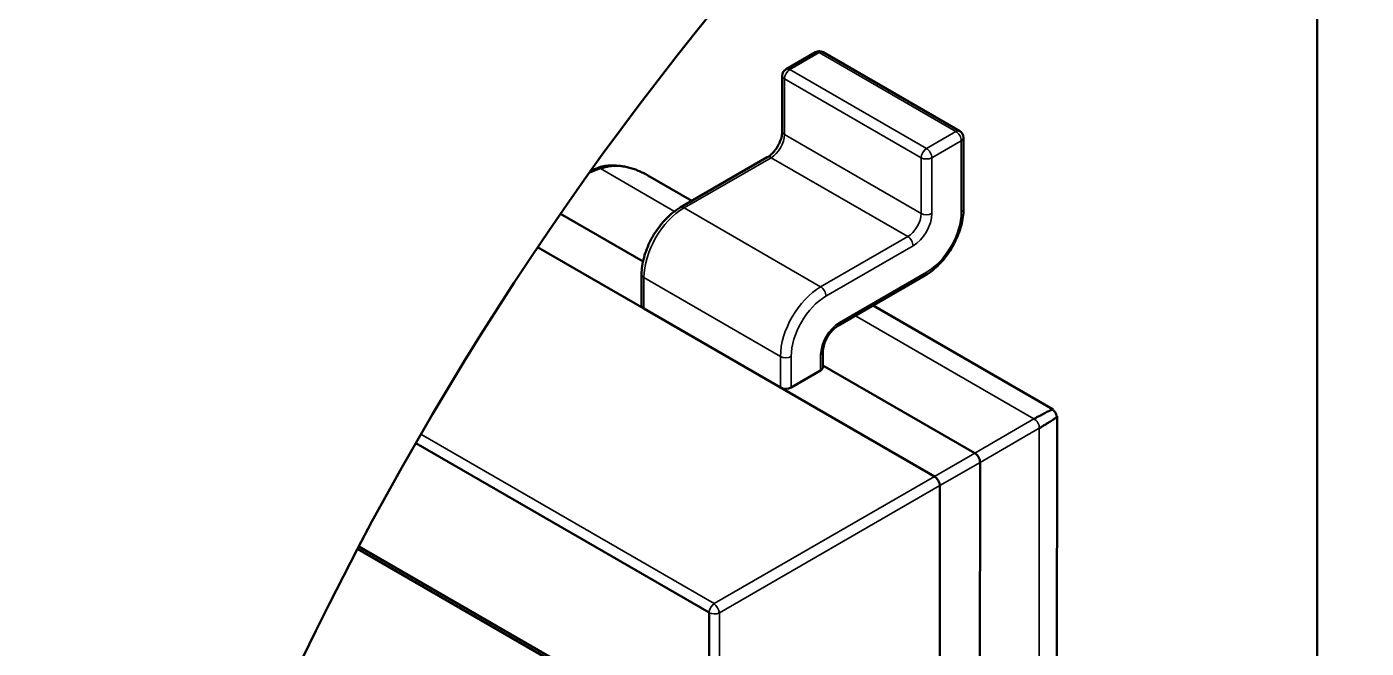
# Model space of a CAD drawing. Header units: millimetres. Extents: x 3100 to 5091, y 868 to 1900.
# Drawn here: x 4134.224 to 4137.76, y 1668.929 to 1670.57 of the extents above; entities that cross this region are included whole.
import ezdxf

# ---------------------------------------------------------------- set-up
doc = ezdxf.new("R2010")
doc.units = ezdxf.units.MM
doc.header["$LTSCALE"] = 1.8
doc.layers.add('외형선(ISO)', color=7, linetype='Continuous', lineweight=50)
doc.layers.add('좁은 외형선(ISO)', color=7, linetype='Continuous', lineweight=35)

msp = doc.modelspace()

# ---------------------------------------------------------------- linework, layer by layer
at = {"layer": '외형선(ISO)'}
for p, q in [((4137.6301, 1650.0757), (4137.6301, 1672.0478)), ((4136.3062, 1670.5027), (4136.2284, 1670.4578)), ((4136.6868, 1670.2944), (4136.3262, 1670.5027)), ((4136.2184, 1670.4405), (4136.2184, 1670.2935)), ((4136.6968, 1670.0893), (4136.6968, 1670.2771)), ((4136.1789, 1670.2251), (4135.9491, 1670.0924)), ((4135.7303, 1670.1968), (4135.713, 1670.1901)), ((4135.8634, 1670.1773), (4135.9797, 1670.1101)), ((4135.8508, 1669.9498), (4135.6327, 1670.0758)), ((4135.853, 1669.8261), (4135.5727, 1669.9879)), ((4135.8471, 1669.9159), (4135.8471, 1669.8343)), ((4136.365, 1669.7801), (4136.5949, 1669.9128)), ((4136.4581, 1669.8338), (4136.9335, 1669.5592)), ((4135.853, 1669.8261), (4136.2136, 1669.6178)), ((4136.3255, 1669.7117), (4136.3255, 1669.6709)), ((4136.2419, 1669.6178), (4136.3197, 1669.6627)), ((4136.7263, 1669.4442), (4136.3255, 1669.6757)), ((4136.6202, 1669.383), (4136.2136, 1669.6178)), ((4136.9436, 1669.5417), (4136.9433, 1667.3673)), ((4136.0254, 1669.0233), (4135.2508, 1669.4707)), ((4136.7263, 1669.4442), (4136.7263, 1669.4442)), ((4136.74, 1667.1256), (4136.7404, 1669.4197)), ((4136.7404, 1669.4197), (4136.7404, 1669.4198)), ((4136.6202, 1669.3829), (4136.6202, 1669.383)), ((4136.634, 1667.0643), (4136.6343, 1669.3585)), ((4136.6343, 1669.3585), (4136.6343, 1669.3585)), ((4135.1006, 1669.1981), (4136.0254, 1668.664)), ((4135.0973, 1669.1919), (4136.0254, 1668.6559)), ((4136.0254, 1668.6559), (4136.0254, 1669.0233))]:
    msp.add_line(p, q, dxfattribs=at)
for centre, start, end in [((4136.3162, 1670.4854), 59.9906, 120), ((4136.2384, 1670.4405), 120, 179.9906), ((4136.6768, 1670.2771), 359.9906, 59.9906)]:
    msp.add_arc(centre, 0.02, start, end, dxfattribs=at)
for centre, major_axis, ratio, start_param, end_param in [((4137.7597, 1668.0429), (2.5, 4.3301), 0.57735, 5.497787, 8.63938), ((4135.8671, 1669.8343), (-0.02, 0), 0.57746, 0, 0.785493), ((4136.3055, 1669.6709), (0.02, 0), 0.57746, 5.497882, 6.283185), ((4136.2277, 1669.626), (-0.02, 0), 0.57746, 0.785493, 2.356289), ((4136.7257, 1669.4275), (0.01, -0.0173), 0.626638, 0.787657, 2.353539), ((4136.6208, 1669.367), (0.01, -0.0173), 0.525861, 0.787677, 2.353552)]:
    msp.add_ellipse(centre, major_axis=major_axis, ratio=ratio, start_param=start_param, end_param=end_param, dxfattribs=at)
for points, knots in [([(4136.1789, 1670.2251), (4136.182, 1670.2269), (4136.1853, 1670.2293), (4136.1918, 1670.2351), (4136.1951, 1670.2386), (4136.2013, 1670.2463), (4136.2043, 1670.2508), (4136.2096, 1670.2601), (4136.212, 1670.2652), (4136.2156, 1670.275), (4136.2169, 1670.2799), (4136.2181, 1670.2876), (4136.2184, 1670.2907), (4136.2184, 1670.2935)], [0, 0, 0, 0, 0.001510453, 0.001510453, 0.003013376, 0.003013376, 0.004603009, 0.004603009, 0.00623754, 0.00623754, 0.007868803, 0.007868803, 0.009050935, 0.009050935, 0.009050935, 0.009050935]), ([(4135.7303, 1670.1968), (4135.741, 1670.201), (4135.7526, 1670.2032), (4135.7754, 1670.2042), (4135.7867, 1670.2033), (4135.7979, 1670.2012)], [0, 0, 0, 0, 0.003926271, 0.003926271, 0.007626008, 0.007626008, 0.007626008, 0.007626008]), ([(4135.8634, 1670.1773), (4135.8617, 1670.1783), (4135.8599, 1670.1793), (4135.8582, 1670.1802), (4135.8537, 1670.1826), (4135.8492, 1670.1849), (4135.8448, 1670.1869), (4135.8403, 1670.189), (4135.8359, 1670.1908), (4135.8315, 1670.1925), (4135.8271, 1670.1941), (4135.8227, 1670.1956), (4135.8184, 1670.1968), (4135.8141, 1670.198), (4135.8098, 1670.1991), (4135.8056, 1670.1999), (4135.8014, 1670.2008), (4135.7972, 1670.2014), (4135.7931, 1670.2019), (4135.7891, 1670.2023), (4135.7851, 1670.2026), (4135.7811, 1670.2026), (4135.7772, 1670.2027), (4135.7734, 1670.2026), (4135.7697, 1670.2023), (4135.766, 1670.202), (4135.7623, 1670.2015), (4135.7588, 1670.2009), (4135.7552, 1670.2002), (4135.7518, 1670.1994), (4135.7485, 1670.1985), (4135.7452, 1670.1975), (4135.7419, 1670.1964), (4135.7388, 1670.1952)], [2.3537343, 2.3537343, 2.3537343, 2.3537343, 2.3799944, 2.3799944, 2.3799944, 2.4474276, 2.4474276, 2.4474276, 2.5148608, 2.5148608, 2.5148608, 2.582294, 2.582294, 2.582294, 2.6497271, 2.6497271, 2.6497271, 2.7171603, 2.7171603, 2.7171603, 2.7845935, 2.7845935, 2.7845935, 2.8520267, 2.8520267, 2.8520267, 2.9194598, 2.9194598, 2.9194598, 2.986893, 2.986893, 2.986893, 3.0543262, 3.0543262, 3.0543262, 3.0543262]), ([(4135.8471, 1669.9159), (4135.8471, 1669.9302), (4135.8493, 1669.9456), (4135.8575, 1669.9758), (4135.8634, 1669.9911), (4135.8781, 1670.0197), (4135.8869, 1670.0335), (4135.9064, 1670.058), (4135.9172, 1670.0691), (4135.9352, 1670.0836), (4135.9421, 1670.0884), (4135.9491, 1670.0924)], [0, 0, 0, 0, 0.00501756, 0.00501756, 0.0098973, 0.0098973, 0.01468923, 0.01468923, 0.01945889, 0.01945889, 0.02229104, 0.02229104, 0.02229104, 0.02229104]), ([(4136.6968, 1670.0893), (4136.6968, 1670.075), (4136.6946, 1670.0596), (4136.6865, 1670.0294), (4136.6805, 1670.0141), (4136.6659, 1669.9855), (4136.657, 1669.9717), (4136.6376, 1669.9472), (4136.6267, 1669.9361), (4136.6088, 1669.9216), (4136.6018, 1669.9168), (4136.5949, 1669.9128)], [0, 0, 0, 0, 0.00501756, 0.00501756, 0.0098973, 0.0098973, 0.01468923, 0.01468923, 0.01945889, 0.01945889, 0.02229104, 0.02229104, 0.02229104, 0.02229104]), ([(4136.365, 1669.7801), (4136.362, 1669.7783), (4136.3586, 1669.7759), (4136.3521, 1669.7701), (4136.3489, 1669.7667), (4136.3426, 1669.7589), (4136.3396, 1669.7544), (4136.3343, 1669.7451), (4136.332, 1669.74), (4136.3284, 1669.7302), (4136.3271, 1669.7253), (4136.3258, 1669.7176), (4136.3255, 1669.7145), (4136.3255, 1669.7117)], [0, 0, 0, 0, 0.001510453, 0.001510453, 0.003013376, 0.003013376, 0.004603009, 0.004603009, 0.00623754, 0.00623754, 0.007868803, 0.007868803, 0.009050935, 0.009050935, 0.009050935, 0.009050935]), ([(4136.8827, 1669.5345), (4136.8854, 1669.536), (4136.888, 1669.5375), (4136.8905, 1669.5389), (4136.8931, 1669.5403), (4136.8955, 1669.5416), (4136.8979, 1669.543), (4136.9003, 1669.5443), (4136.9026, 1669.5455), (4136.9048, 1669.5467), (4136.907, 1669.5479), (4136.9091, 1669.549), (4136.9111, 1669.55), (4136.9131, 1669.551), (4136.915, 1669.552), (4136.9168, 1669.5529), (4136.9185, 1669.5538), (4136.9202, 1669.5546), (4136.9217, 1669.5553), (4136.9232, 1669.556), (4136.9246, 1669.5566), (4136.9258, 1669.5572), (4136.9271, 1669.5577), (4136.9282, 1669.5581), (4136.9292, 1669.5585), (4136.9301, 1669.5588), (4136.9309, 1669.5591), (4136.9316, 1669.5592), (4136.9323, 1669.5594), (4136.9328, 1669.5594), (4136.9331, 1669.5593), (4136.9333, 1669.5593), (4136.9335, 1669.5593), (4136.9336, 1669.5592)], [3.2288591, 3.2288591, 3.2288591, 3.2288591, 3.2962923, 3.2962923, 3.2962923, 3.3637255, 3.3637255, 3.3637255, 3.4311586, 3.4311586, 3.4311586, 3.4985918, 3.4985918, 3.4985918, 3.566025, 3.566025, 3.566025, 3.6334582, 3.6334582, 3.6334582, 3.7008913, 3.7008913, 3.7008913, 3.7683245, 3.7683245, 3.7683245, 3.8357577, 3.8357577, 3.8357577, 3.9031909, 3.9031909, 3.9031909, 3.9380442, 3.9380442, 3.9380442, 3.9380442]), ([(4136.9331, 1669.5586), (4136.9351, 1669.5569), (4136.937, 1669.5548), (4136.9401, 1669.5501), (4136.9414, 1669.5474), (4136.9425, 1669.5436), (4136.9427, 1669.5426), (4136.9429, 1669.5417)], [0, 0, 0, 0, 0.000808075, 0.000808075, 0.001695555, 0.001695555, 0.001991993, 0.001991993, 0.001991993, 0.001991993]), ([(4136.9436, 1669.5418), (4136.9436, 1669.5417), (4136.9436, 1669.5415), (4136.9435, 1669.5414), (4136.9434, 1669.541), (4136.9431, 1669.5406), (4136.9427, 1669.5401), (4136.9422, 1669.5396), (4136.9416, 1669.539), (4136.9408, 1669.5383), (4136.94, 1669.5377), (4136.9391, 1669.5369), (4136.938, 1669.5361), (4136.9369, 1669.5353), (4136.9357, 1669.5344), (4136.9343, 1669.5335), (4136.9329, 1669.5325), (4136.9314, 1669.5315), (4136.9298, 1669.5304), (4136.9281, 1669.5293), (4136.9263, 1669.5281), (4136.9244, 1669.5269), (4136.9225, 1669.5257), (4136.9205, 1669.5244), (4136.9184, 1669.5231), (4136.9163, 1669.5218), (4136.914, 1669.5204), (4136.9117, 1669.519), (4136.9094, 1669.5176), (4136.907, 1669.5161), (4136.9045, 1669.5147), (4136.902, 1669.5132), (4136.8995, 1669.5116), (4136.8968, 1669.5101)], [2.3452559, 2.3452559, 2.3452559, 2.3452559, 2.3799944, 2.3799944, 2.3799944, 2.4474276, 2.4474276, 2.4474276, 2.5148608, 2.5148608, 2.5148608, 2.582294, 2.582294, 2.582294, 2.6497271, 2.6497271, 2.6497271, 2.7171603, 2.7171603, 2.7171603, 2.7845935, 2.7845935, 2.7845935, 2.8520267, 2.8520267, 2.8520267, 2.9194598, 2.9194598, 2.9194598, 2.986893, 2.986893, 2.986893, 3.0543262, 3.0543262, 3.0543262, 3.0543262])]:
    msp.add_open_spline(points, degree=3, knots=knots, dxfattribs=at)
at = {"layer": '좁은 외형선(ISO)'}
for p, q in [((4136.3162, 1670.5017), (4136.2384, 1670.4568)), ((4136.6768, 1670.2934), (4136.3162, 1670.5017)), ((4136.2384, 1670.4568), (4136.599, 1670.2485)), ((4136.5849, 1670.224), (4136.2243, 1670.4323)), ((4136.2243, 1670.4323), (4136.2243, 1670.2853)), ((4136.599, 1670.2485), (4136.6768, 1670.2934)), ((4136.2243, 1670.2853), (4136.5849, 1670.0771)), ((4136.691, 1670.2689), (4136.6132, 1670.224)), ((4136.6909, 1670.0811), (4136.691, 1670.2689)), ((4136.1889, 1670.2241), (4135.9591, 1670.0914)), ((4136.5495, 1670.0158), (4136.1889, 1670.2241)), ((4136.5849, 1670.0771), (4136.5849, 1670.224)), ((4136.6132, 1670.224), (4136.6132, 1670.0771)), ((4135.7388, 1670.1952), (4135.7081, 1670.1831)), ((4135.934, 1670.0825), (4135.7388, 1670.1952)), ((4135.9591, 1670.0914), (4136.3197, 1669.8831)), ((4136.3197, 1669.8831), (4136.5495, 1670.0158)), ((4136.5637, 1669.9913), (4136.3338, 1669.8587)), ((4136.2136, 1669.6994), (4135.853, 1669.9077)), ((4135.853, 1669.9077), (4135.853, 1669.8261)), ((4136.3692, 1669.7893), (4136.599, 1669.9219)), ((4136.8827, 1669.5345), (4136.4113, 1669.8068)), ((4136.2136, 1669.6178), (4136.2136, 1669.6994)), ((4136.2419, 1669.6994), (4136.2419, 1669.6178)), ((4136.3197, 1669.6627), (4136.3197, 1669.7035)), ((4136.7263, 1669.4442), (4136.8827, 1669.5345)), ((4135.2643, 1669.4941), (4136.0383, 1669.047)), ((4136.8968, 1669.5101), (4136.7404, 1669.4198)), ((4136.8965, 1667.2505), (4136.8968, 1669.5101)), ((4136.6202, 1669.383), (4136.7263, 1669.4442)), ((4136.7404, 1669.4197), (4136.6343, 1669.3585)), ((4136.0383, 1669.047), (4136.6202, 1669.3829)), ((4136.6343, 1669.3585), (4136.0524, 1669.0226)), ((4136.0524, 1669.0226), (4136.0521, 1666.8364))]:
    msp.add_line(p, q, dxfattribs=at)
for centre, major_axis, ratio, start_param, end_param in [((4136.3162, 1670.4854), (-0.01, 0.0173), 0.57735, 5.497598, 6.283185), ((4136.3162, 1670.4854), (0.01, 0.0173), 0.577241, 0, 0.785493), ((4136.2384, 1670.4405), (-0.02, 0), 0.57746, 0, 0.785493), ((4136.2384, 1670.4405), (-0.01, -0.0173), 0.577241, 3.927086, 5.497882), ((4136.2384, 1670.4405), (-0.01, 0.0173), 0.57735, 5.497598, 6.283185), ((4136.2384, 1670.2935), (-0.02, 0), 0.57746, 0, 0.785493), ((4136.6768, 1670.2771), (0.01, 0.0173), 0.577241, 0, 0.785493), ((4136.6768, 1670.2771), (-0.01, 0.0173), 0.57735, 3.926801, 5.497598), ((4136.1889, 1670.2649), (-0.025, -0.0433), 0.577241, 0.785493, 2.356289), ((4136.6768, 1670.2771), (0.02, 0), 0.57746, 5.497882, 6.283185), ((4136.1889, 1670.2078), (-0.01, 0.0173), 0.57735, 5.497598, 6.283185), ((4136.599, 1670.2322), (-0.01, -0.0173), 0.577241, 3.927086, 5.497882), ((4136.599, 1670.2322), (-0.02, 0), 0.57746, 0.785493, 2.356289), ((4136.599, 1670.2322), (-0.01, 0.0173), 0.57735, 3.926801, 5.497598), ((4135.7376, 1670.1782), (-0.0073, 0.0186), 0.573, 5.588008, 6.283185), ((4135.9591, 1669.969), (-0.075, -0.1299), 0.577241, 3.927086, 5.497882), ((4135.9591, 1670.0751), (-0.01, 0.0173), 0.57735, 5.497598, 6.283185), ((4136.599, 1670.0281), (0.065, 0.1126), 0.577241, 3.927086, 5.497882), ((4136.6768, 1670.0893), (0.02, 0), 0.57746, 5.497882, 6.283185), ((4136.5495, 1670.0566), (0.025, 0.0433), 0.577241, 3.927086, 5.497882), ((4136.5637, 1670.0485), (-0.035, -0.0606), 0.577241, 0.785493, 2.356289), ((4136.599, 1670.0852), (-0.02, 0), 0.57746, 0.785493, 2.356289), ((4136.5495, 1669.9995), (-0.01, 0.0173), 0.57735, 3.926801, 5.497598), ((4135.8671, 1669.9159), (-0.02, 0), 0.57746, 0, 0.785493), ((4136.5849, 1669.9301), (0.01, -0.0173), 0.57735, 0, 0.785209), ((4136.3197, 1669.7607), (0.075, 0.1299), 0.577241, 0.785493, 2.356289), ((4136.3197, 1669.8668), (-0.01, 0.0173), 0.57735, 3.926801, 5.497598), ((4136.3338, 1669.7525), (-0.065, -0.1126), 0.577241, 3.927086, 5.497882), ((4136.3692, 1669.7321), (0.035, 0.0606), 0.577241, 0.785493, 2.356289), ((4136.355, 1669.7974), (0.01, -0.0173), 0.57735, 0, 0.785209), ((4136.2278, 1669.7076), (-0.02, 0), 0.57746, 0.785493, 2.356289), ((4136.3055, 1669.7117), (0.02, 0), 0.57746, 5.497882, 6.283185), ((4136.8815, 1669.5175), (0.01, -0.0173), 0.67324, 0.788987, 2.352187), ((4136.0396, 1669.0314), (-0.01, -0.0173), 0.577241, 4.014352, 5.497882), ((4136.0396, 1669.0314), (0.02, 0), 0.57746, 3.927086, 5.410615), ((4136.0396, 1669.0314), (0.01, -0.0173), 0.472722, 0.789021, 2.352221)]:
    msp.add_ellipse(centre, major_axis=major_axis, ratio=ratio, start_param=start_param, end_param=end_param, dxfattribs=at)

doc.saveas('drawing.dxf')
